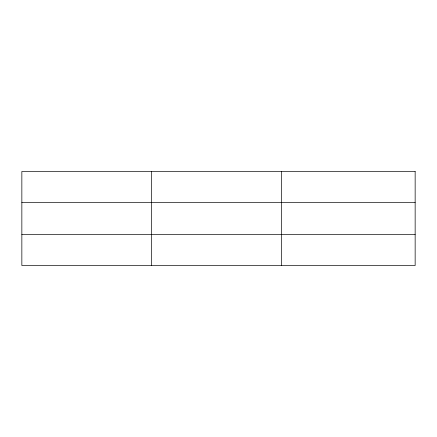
<?xml version="1.0" encoding="UTF-8"?>
<svg xmlns="http://www.w3.org/2000/svg" width="437" height="437" viewBox="0 0 437 437"><rect width="100%" height="100%" fill="white"/><g stroke="black" fill="none" stroke-linecap="round" stroke-linejoin="round"><path stroke-width="0.66" d="M151.639 265.521L151.639 171.479M281.428 265.521L281.428 171.479M21.85 202.511L415.15 202.511M21.85 234.489L415.15 234.489M415.15 171.479L415.15 265.521L21.85 265.521L21.85 171.479L415.15 171.479"/></g></svg>
